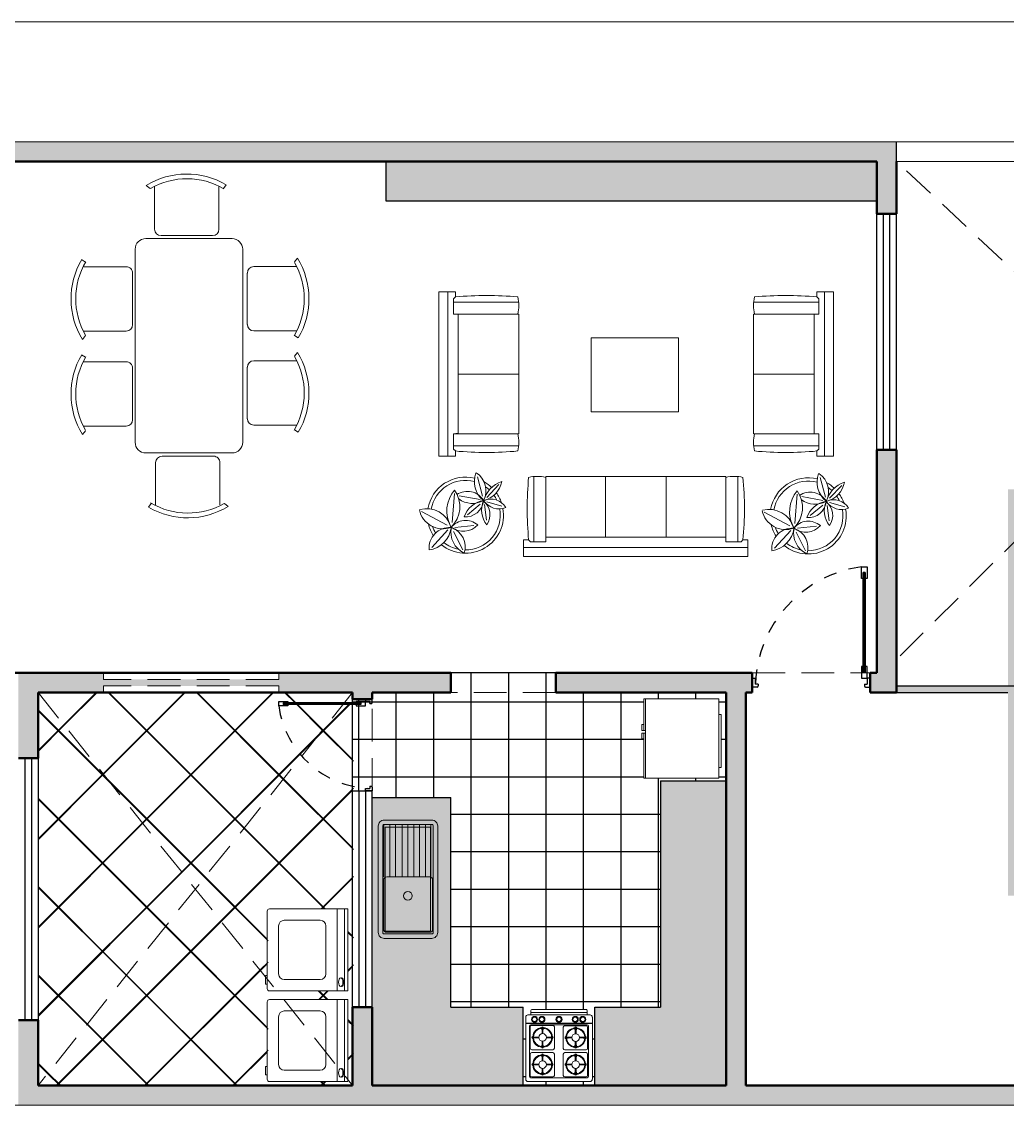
# Model space of a CAD drawing. Header units: millimetres. Extents: x 2999.9 to 3041.9, y 869.6 to 906.3.
# Drawn here: x 3012.59 to 3020.11, y 884.7 to 892.97 of the extents above; entities that cross this region are included whole.
import ezdxf

# ---------------------------------------------------------------- set-up
doc = ezdxf.new("R2010")
doc.units = ezdxf.units.MM
doc.linetypes.add('DASHED2', pattern=[9.525, 6.35, -3.175])
doc.linetypes.add('HIDDEN', pattern=[0.375, 0.25, -0.125])
for name, color, linetype, lineweight in [('0.18', 141, 'Continuous', 18), ('01', 8, 'Continuous', 9), ('mori', 166, 'Continuous', 30), ('moviliario', 7, 'Continuous', 18)]:
    doc.layers.add(name, color=color, linetype=linetype, lineweight=lineweight)
for name, color, linetype in [('1 proyeccion', 253, 'DASHED2'), ('1 puerta 0009', 242, 'Continuous'), ('1 puerta 002', 7, 'Continuous'), ('EQUIPO', 7, 'Continuous'), ('Mobiliarios', 8, 'Continuous')]:
    doc.layers.add(name, color=color, linetype=linetype)

# ---------------------------------------------------------------- blocks, each defined once
blk = doc.blocks.new('rtyrytrtyq')
at = {"color": 255, "lineweight": 5}
for p, q in [((-1.3149, -0.4678), (-1.3149, 0.784)), ((-1.3149, 0.784), (-1.1882, 0.784)), ((-1.2458, -0.4678), (-1.2458, 0.784)), ((-1.1882, 0.7455), (-1.2035, 0.7316)), ((-1.1882, 0.784), (-1.1882, 0.7455)), ((1.6969, 0.784), (1.5701, 0.784)), ((1.5701, 0.784), (1.5701, 0.7455)), ((1.5701, 0.7455), (1.5854, 0.7316)), ((1.6277, -0.4678), (1.6277, 0.784)), ((1.6969, -0.4678), (1.6969, 0.784)), ((-1.2035, 0.7316), (-1.2035, 0.6149)), ((-0.7052, 0.7058), (-1.2035, 0.7071)), ((1.0871, 0.7058), (1.5854, 0.7071)), ((1.5854, 0.7316), (1.5854, 0.6149)), ((-1.2035, 0.6149), (-0.7117, 0.6149)), ((-1.1682, -0.2926), (-1.1682, 0.6149)), ((-0.7117, 0.6149), (-0.7063, 0.6149)), ((-0.704, 0.6126), (-0.704, -0.2987)), ((-0.704, 0.6126), (-0.704, 0.5307)), ((-0.704, 0.6126), (-0.704, 0.5542)), ((1.0859, 0.6126), (1.0859, -0.2987)), ((1.0859, 0.6126), (1.0859, 0.5307)), ((1.0859, 0.6126), (1.0859, 0.5542)), ((1.0936, 0.6149), (1.0882, 0.6149)), ((1.5854, 0.6149), (1.0936, 0.6149)), ((1.5501, -0.2987), (1.5501, 0.6149)), ((-1.1682, 0.1569), (-0.704, 0.1569)), ((1.5501, 0.1569), (1.0859, 0.1569)), ((-1.2035, -0.2987), (-1.1682, -0.2926)), ((-1.1659, -0.2949), (-1.2035, -0.2987)), ((-1.2035, -0.2987), (-0.704, -0.2987)), ((-1.2035, -0.4154), (-1.2035, -0.2987)), ((-0.8145, -0.2987), (-0.7117, -0.2987)), ((-0.7117, -0.2987), (-0.7063, -0.2987)), ((1.5854, -0.2987), (1.0859, -0.2987)), ((1.0936, -0.2987), (1.0882, -0.2987)), ((1.1965, -0.2987), (1.0936, -0.2987)), ((1.5854, -0.4154), (1.5854, -0.2987)), ((-0.7052, -0.3897), (-1.2035, -0.391)), ((1.0871, -0.3897), (1.5854, -0.391)), ((-1.3149, -0.4678), (-1.1882, -0.4678)), ((-1.1882, -0.4294), (-1.2035, -0.4154)), ((-1.1882, -0.4678), (-1.1882, -0.4294)), ((1.5701, -0.4294), (1.5854, -0.4154)), ((1.5701, -0.4678), (1.5701, -0.4294)), ((1.6969, -0.4678), (1.5701, -0.4678)), ((-0.5895, -0.6242), (-0.5908, -1.1225)), ((-0.4986, -0.6307), (-0.4986, -0.6253)), ((-0.4986, -1.1225), (-0.4986, -0.6307)), ((-0.4963, -0.623), (-0.4144, -0.623)), ((-0.2828, -0.623), (-0.4379, -0.623)), ((-0.2828, -0.623), (0.8145, -0.623)), ((-0.043, -1.0872), (-0.043, -0.623)), ((0.4196, -1.0872), (0.4196, -0.623)), ((0.8729, -0.623), (0.791, -0.623)), ((0.8752, -0.6307), (0.8752, -0.6253)), ((0.8752, -1.1225), (0.8752, -0.6307)), ((0.9662, -0.6242), (0.9675, -1.1225)), ((-0.6677, -1.1071), (-0.6293, -1.1071)), ((-0.6677, -1.2339), (-0.6677, -1.1071)), ((-0.6293, -1.1071), (-0.6153, -1.1225)), ((-0.6153, -1.1225), (-0.4986, -1.1225)), ((-0.4986, -1.0872), (-0.2828, -1.0872)), ((0.8752, -1.0872), (-0.2828, -1.0872)), ((0.9919, -1.1225), (0.8752, -1.1225)), ((1.0059, -1.1071), (0.9919, -1.1225)), ((1.0443, -1.1071), (1.0059, -1.1071)), ((1.0443, -1.2339), (1.0443, -1.1071)), ((1.0443, -1.1648), (-0.6677, -1.1648)), ((1.0443, -1.2339), (-0.6677, -1.2339))]:
    blk.add_line(p, q, dxfattribs=at)
blk.add_lwpolyline([(-0.1525, 0.4341), (0.5135, 0.4341), (0.5135, -0.1319), (-0.1525, -0.1319)], close=True, dxfattribs=at)
for centre, radius, start, end in [((-0.9499, -1.7779), 2.5346, 84.60692, 95.39308), ((-0.9855, 0.6802), 0.2815, 346.58033, 13.41967), ((1.3674, 0.6802), 0.2815, 166.58033, 193.41967), ((1.3318, -1.7779), 2.5346, 84.60692, 95.39308), ((-0.7063, 0.6126), 0.00231, 0, 90), ((1.0882, 0.6126), 0.00231, 90, 180), ((-1.1659, -0.2926), 0.00231, 180, 274.32027), ((-0.9855, -0.3641), 0.2815, 346.58033, 13.41967), ((-0.7063, -0.2964), 0.00231, 270, 0), ((1.0882, -0.2964), 0.00231, 180, 270), ((1.3674, -0.3641), 0.2815, 166.58033, 193.41967), ((-0.9499, 2.094), 2.5346, 264.60692, 275.39308), ((1.3318, 2.094), 2.5346, 264.60692, 275.39308), ((1.8941, -0.8689), 2.5346, 174.60692, 185.39308), ((-0.564, -0.9044), 0.2815, 76.58033, 103.41967), ((-0.4963, -0.6253), 0.00231, 90, 180), ((0.8729, -0.6253), 0.00231, 0, 90), ((0.9406, -0.9044), 0.2815, 76.58033, 103.41967), ((-1.5175, -0.8689), 2.5346, 354.60692, 5.39308)]:
    blk.add_arc(centre, radius, start, end, dxfattribs=at)
blk = doc.blocks.new('0C02D')
at = {"color": 0, "linetype": 'ByBlock', "lineweight": 0}
for p, q in [((0.0243, 0.3746), (-0.102, 0.1378)), ((-0.3071, 0.2805), (-0.1455, 0.1307)), ((-0.3296, -0.0054), (-0.16, 0.0794)), ((-0.1042, -0.1079), (-0.1228, 0.067)), ((0.189, 0.0702), (-0.0781, 0.0911)), ((0.1333, -0.1646), (0.1676, 0.029)), ((0.0903, -0.166), (-0.0052, -0.048)), ((0.1639, -0.1879), (0.342, -0.1399)), ((0.0872, -0.2057), (-0.0552, -0.2232)), ((0.1141, -0.2269), (0.0737, -0.3657)), ((0.1523, -0.2261), (0.2711, -0.3383))]:
    blk.add_line(p, q, dxfattribs=at)
for centre, radius, start, end in [((-0.0919, 0.3386), 0.2404, 187.98374, 262.08261), ((-0.3127, 0.1147), 0.1902, 356.83395, 94.91946), ((-0.01, -0.03), 0.35, 103.49277, 122.32518), ((0.0842, 0.1789), 0.2196, 102.10602, 200.17494), ((-0.1835, 0.3277), 0.2335, 285.78169, 15.35067), ((-0.01, -0.03), 0.35, 346.19145, 80.19165), ((-0.01, -0.03), 0.32, 109.04454, 120.82428), ((-0.01, -0.03), 0.32, 345.16241, 79.91188), ((-0.01, -0.03), 0.35, 140.86778, 280.20874), ((-0.1668, -0.1077), 0.2115, 78.34425, 154.75748), ((-0.01, -0.03), 0.32, 141.75085, 168.36766), ((0.0204, -0.0094), 0.1791, 142.25577, 228.03533), ((-0.2281, -0.0314), 0.1701, 319.22123, 51.79424), ((0.0679, 0.2836), 0.262, 223.84947, 305.60707), ((0.0278, -0.1565), 0.2978, 49.69168, 119.10528), ((-0.3031, 0.1614), 0.1894, 252.45884, 340.92396), ((0.3096, -0.0938), 0.2114, 143.73374, 208.70272), ((0.0376, -0.0486), 0.1717, 300.64523, 34.70632), ((-0.01, -0.03), 0.32, 179.30189, 280.49825), ((0.1415, -0.0313), 0.1668, 175.03858, 264.00598), ((-0.1057, -0.2367), 0.2343, 9.93518, 69.76807), ((0.0395, -0.4008), 0.2223, 68.37452, 127.99161), ((-0.0043, -0.0973), 0.1584, 234.0564, 321.93528), ((0.2201, -0.3383), 0.1719, 124.7099, 201.67428), ((-0.0231, -0.2643), 0.1609, 301.256, 23.90878), ((0.0525, -0.4492), 0.2617, 19.15795, 74.54829), ((0.3439, -0.1391), 0.2286, 194.941, 258.83552), ((0.2145, -0.021), 0.1975, 242.48778, 326.97622), ((0.3026, -0.3437), 0.2318, 70.89154, 139.90053), ((-0.01, -0.03), 0.32, 295.60622, 305.07391), ((-0.01, -0.03), 0.32, 316.53402, 324.66309), ((-0.01, -0.03), 0.35, 316.51055, 330.71334), ((-0.01, -0.03), 0.35, 289.35469, 305.99951)]:
    blk.add_arc(centre, radius, start, end, dxfattribs=at)

msp = doc.modelspace()

# ---------------------------------------------------------------- hatches: boundary and pattern name
h = msp.add_hatch(color=256)
h.dxf.hatch_style = 1
h.set_gradient(color1=(127, 63, 0), color2=(143, 71, 0), one_color=1, tint=0.28, name='CYLINDER')
h.paths.add_polyline_path([(3019.1192, 891.9038), (3015.374, 891.9038), (3015.374, 891.6038), (3019.1192, 891.6038)])
h = msp.add_hatch(color=256)
h.dxf.hatch_style = 1
h.set_gradient(color1=(255, 255, 255), color2=(71, 71, 71), one_color=1, tint=0.28, name='CYLINDER')
h.paths.add_polyline_path([(3020.1692, 889.0038), (3020.1192, 888.9538), (3020.1192, 887.9031), (3020.1692, 887.9031)])
h.paths.add_polyline_path([(3020.1692, 889.3538), (3020.5371, 889.3538), (3020.5906, 889.4038), (3020.1192, 889.4038), (3020.1192, 888.9538), (3020.1692, 889.0038)])
h.paths.add_polyline_path([(3021.9478, 889.4038), (3020.5906, 889.4038), (3020.5371, 889.3538), (3022.0014, 889.3538)])
h.paths.add_polyline_path([(3022.4192, 889.4038), (3021.9478, 889.4038), (3022.0014, 889.3538), (3022.3692, 889.3538), (3022.3692, 889.0038), (3022.4192, 888.9538)])
h.paths.add_polyline_path([(3022.4192, 888.9538), (3022.3692, 889.0038), (3022.3692, 886.3538), (3022.4192, 886.3538)])
h.paths.add_polyline_path([(3021.2192, 888.3538), (3021.2692, 888.3538), (3021.2692, 886.3538), (3020.1692, 886.3538), (3020.1692, 887.9031), (3020.1192, 887.9031), (3019.2692, 887.9031), (3019.2692, 887.8531), (3020.1192, 887.8531), (3020.1192, 886.3038), (3021.3192, 886.3038), (3021.3192, 888.4038), (3021.1692, 888.4038), (3021.1692, 886.3538), (3021.2192, 886.3538)])
h = msp.add_hatch(color=256)
h.dxf.hatch_style = 1
h.set_gradient(color1=(255, 255, 255), color2=(71, 71, 71), one_color=1, tint=0.28)
h.paths.add_polyline_path([(3016.4199, 884.8538), (3016.4199, 885.4538), (3015.8692, 885.4538), (3015.8692, 887.0531), (3015.2692, 887.0531), (3015.2692, 885.4538), (3015.2692, 884.8538)])
h.paths.add_polyline_path([(3017.9692, 884.8538), (3017.9692, 887.18), (3017.4693, 887.18), (3017.4693, 885.4538), (3016.9685, 885.4538), (3016.9685, 884.8538)])
at = {"layer": '1 puerta 0009'}
h = msp.add_hatch(dxfattribs=at)
h.set_pattern_fill('_USER', color=256, scale=0.0049, angle=45, style=0, pattern_type=0)
h.set_pattern_definition([(45, (1870.0839255, 668.5423994), (-0.003464823228, 0.003464823228), [])])
h.paths.add_polyline_path([(3019.0152, 888.0519), (3019.0152, 888.0069), (3019.031, 888.0069), (3019.031, 888.7674), (3019.0152, 888.7674), (3019.0152, 888.7224)])
h = msp.add_hatch(dxfattribs=at)
h.set_pattern_fill('_USER', color=256, scale=0.003811, angle=135, style=0, pattern_type=0)
h.set_pattern_definition([(135, (3185.8762873, -5.8521187), (-0.00269486251, -0.00269486251), [])])
h.paths.add_polyline_path([(3015.1467, 887.7611), (3015.1817, 887.7611), (3015.1817, 887.7734), (3014.5902, 887.7734), (3014.5902, 887.7611), (3014.6252, 887.7611)])

# ---------------------------------------------------------------- linework, layer by layer
for p, q in [((3019.2692, 891.9038), (3019.2692, 892.0538)), ((3019.1192, 891.9038), (3015.374, 891.9038)), ((3015.374, 891.9038), (3015.374, 891.6038)), ((3019.1192, 891.6038), (3019.1192, 891.9038)), ((3015.374, 891.6038), (3019.1192, 891.6038)), ((3016.6692, 888.0031), (3015.8692, 888.0031)), ((3019.2692, 887.9031), (3020.1692, 887.9031)), ((3015.1192, 887.1031), (3015.1192, 887.8531)), ((3019.2692, 887.8531), (3020.1192, 887.8531)), ((3017.4693, 887.18), (3017.4693, 885.4538)), ((3017.4693, 887.18), (3017.9692, 887.18)), ((3015.2692, 887.0531), (3015.8692, 887.0531)), ((3015.8692, 885.4538), (3015.8692, 887.0531)), ((3015.8692, 885.4538), (3016.4199, 885.4538)), ((3016.4199, 884.8538), (3016.4199, 885.4538)), ((3016.9685, 885.4538), (3017.4693, 885.4538)), ((3016.9685, 884.8538), (3016.9685, 885.4538))]:
    msp.add_line(p, q)
at = {"color": 253, "linetype": 'HIDDEN', "lineweight": 0}
for p, q in [((3022.2692, 889.1038), (3019.2692, 891.9038)), ((3020.2692, 889.1038), (3019.2692, 888.1038)), ((3018.1692, 888.0031), (3019.0692, 888.0031)), ((3015.1192, 887.8531), (3012.7192, 884.8538)), ((3012.7192, 887.8531), (3015.1192, 884.8538)), ((3015.2692, 887.1031), (3015.2692, 887.8531)), ((3016.6692, 887.8531), (3015.8692, 887.8531))]:
    msp.add_line(p, q, dxfattribs=at)
at = {"color": 7, "linetype": 'ByBlock', "lineweight": 0}
for p, q in [((3013.5739, 891.6981), (3013.5452, 891.7208)), ((3013.609, 891.3869), (3013.609, 891.7094)), ((3014.0995, 891.7094), (3014.0995, 891.3869)), ((3014.1535, 891.7266), (3014.1345, 891.6981)), ((3013.5416, 891.3152), (3014.1997, 891.3152)), ((3014.0504, 891.3379), (3013.658, 891.3379)), ((3013.4599, 889.762), (3013.4599, 891.2335)), ((3014.2814, 891.2335), (3014.2814, 890.4924)), ((3013.052, 891.1549), (3013.0806, 891.1359)), ((3014.6762, 891.1369), (3014.699, 891.1655)), ((3013.0692, 891.1008), (3013.3917, 891.1008)), ((3013.4408, 891.0518), (3013.4408, 890.6594)), ((3014.316, 890.6604), (3014.316, 891.0528)), ((3014.3651, 891.1018), (3014.6876, 891.1018)), ((3013.3917, 890.6104), (3013.0692, 890.6104)), ((3014.6876, 890.6113), (3014.3651, 890.6113)), ((3013.0806, 890.5753), (3013.0578, 890.5466)), ((3014.7048, 890.5573), (3014.6762, 890.5763)), ((3014.2814, 890.4924), (3014.2814, 889.762)), ((3014.6762, 890.4181), (3014.699, 890.4468)), ((3013.052, 890.4295), (3013.0806, 890.4105)), ((3013.0692, 890.3755), (3013.3917, 890.3755)), ((3014.3651, 890.383), (3014.6876, 890.383)), ((3013.4408, 890.3265), (3013.4408, 889.934)), ((3014.316, 889.9416), (3014.316, 890.334)), ((3013.3917, 889.885), (3013.0692, 889.885)), ((3014.6876, 889.8925), (3014.3651, 889.8925)), ((3013.0806, 889.8499), (3013.0578, 889.8213)), ((3014.7048, 889.8385), (3014.6762, 889.8575)), ((3014.1997, 889.6803), (3013.5416, 889.6803)), ((3013.6655, 889.6555), (3014.058, 889.6555)), ((3013.6165, 889.284), (3013.6165, 889.6065)), ((3014.107, 889.6065), (3014.107, 889.284)), ((3013.5625, 889.2668), (3013.5815, 889.2953)), ((3014.1421, 889.2953), (3014.1707, 889.2726)), ((3015.3568, 886.8454), (3015.3568, 886.446)), ((3015.4022, 886.446), (3015.4022, 886.8459)), ((3015.4475, 886.8446), (3015.4475, 886.446)), ((3015.4964, 886.8459), (3015.4964, 886.446)), ((3015.5417, 886.446), (3015.5417, 886.8459)), ((3015.5871, 886.446), (3015.5871, 886.8446)), ((3015.6289, 886.446), (3015.6289, 886.8459)), ((3015.6743, 886.8459), (3015.6743, 886.446)), ((3015.7162, 886.446), (3015.7162, 886.8459))]:
    msp.add_line(p, q, dxfattribs=at)
at = {"color": 41, "lineweight": 30}
for p, q in [((3019.1192, 889.7038), (3019.1192, 891.5038)), ((3019.2692, 889.7038), (3019.2692, 891.5038)), ((3012.7192, 887.3531), (3012.7192, 885.3538)), ((3015.1192, 887.1031), (3015.2692, 887.1031)), ((3015.1192, 885.4538), (3015.1192, 887.1031)), ((3015.2692, 885.4538), (3015.2692, 887.1031))]:
    msp.add_line(p, q, dxfattribs=at)
at = {"color": 4}
for p, q in [((3019.1692, 889.7038), (3019.1692, 891.5038)), ((3019.2192, 889.7038), (3019.2192, 891.5038)), ((3012.6192, 887.3531), (3012.6192, 885.3538)), ((3012.6692, 887.3531), (3012.6692, 885.3538)), ((3015.1692, 885.4538), (3015.1692, 887.1031)), ((3015.2192, 885.4538), (3015.2192, 887.1031))]:
    msp.add_line(p, q, dxfattribs=at)
at = {"color": 1, "linetype": 'HIDDEN', "lineweight": 0}
for p, q in [((3013.2192, 887.9531), (3013.2192, 888.0031)), ((3014.5552, 887.9531), (3014.5552, 888.0031)), ((3014.5552, 887.9531), (3013.2192, 887.9531)), ((3013.2192, 887.8531), (3013.2192, 887.9031)), ((3014.5552, 887.9031), (3013.2192, 887.9031)), ((3014.5552, 887.8531), (3014.5552, 887.9031))]:
    msp.add_line(p, q, dxfattribs=at)
at = {"color": 251, "linetype": 'Continuous'}
for p, q in [((3016.0244, 887.8531), (3016.0244, 888.0031)), ((3016.3102, 887.8531), (3016.3102, 888.0031)), ((3016.5959, 887.8531), (3016.5959, 888.0031)), ((3012.9192, 887.6032), (3013.1692, 887.8531)), ((3012.9199, 887.6103), (3013.1627, 887.8531)), ((3013.2186, 887.229), (3013.8427, 887.8531)), ((3013.2193, 887.2362), (3013.8362, 887.8531)), ((3014.2935, 886.8132), (3013.2536, 887.8531)), ((3014.2928, 886.8203), (3013.2601, 887.8531)), ((3013.518, 886.8549), (3014.5162, 887.8531)), ((3013.5187, 886.8621), (3014.5097, 887.8531)), ((3014.5929, 887.1873), (3013.9271, 887.8531)), ((3014.5922, 887.1945), (3013.9336, 887.8531)), ((3014.6804, 887.7734), (3014.6006, 887.8531)), ((3014.6869, 887.7734), (3014.6071, 887.8531)), ((3015.1672, 887.1031), (3015.1672, 887.8031)), ((3015.4529, 887.0531), (3015.4529, 887.8531)), ((3015.7387, 887.0531), (3015.7387, 887.8531)), ((3016.0244, 885.4538), (3016.0244, 887.8531)), ((3016.3102, 885.4538), (3016.3102, 887.8531)), ((3016.5959, 885.4338), (3016.5959, 887.8531)), ((3016.8817, 885.4338), (3016.8817, 887.8531)), ((3017.1674, 885.4538), (3017.1674, 887.8531)), ((3017.4532, 887.8033), (3017.4532, 887.8531)), ((3017.7389, 887.8033), (3017.7389, 887.8531)), ((3013.2504, 887.1892), (3012.7192, 887.7204)), ((3014.8923, 887.5614), (3014.6926, 887.7611)), ((3014.8916, 887.5686), (3014.6991, 887.7611)), ((3014.8368, 887.5002), (3015.0977, 887.7611)), ((3014.8952, 887.5651), (3015.0913, 887.7611)), ((3015.1192, 887.782), (3015.2692, 887.782)), ((3015.2692, 887.782), (3017.3409, 887.782)), ((3017.9144, 887.782), (3017.9692, 887.782)), ((3013.3088, 887.1244), (3012.7257, 887.7075)), ((3012.7192, 887.4031), (3012.9192, 887.6032)), ((3012.7257, 887.4161), (3012.9199, 887.6103)), ((3014.7193, 887.3892), (3014.8952, 887.5651)), ((3015.1192, 887.341), (3014.8916, 887.5686)), ((3015.1257, 887.328), (3014.8923, 887.5614)), ((3014.7188, 887.3822), (3014.8368, 887.5002)), ((3015.1192, 887.4962), (3015.2692, 887.4962)), ((3015.2692, 887.4962), (3017.3409, 887.4962)), ((3017.9304, 887.4962), (3017.9692, 887.4962)), ((3013.8181, 886.4879), (3014.7193, 887.3892)), ((3013.8174, 886.4807), (3014.7188, 887.3822)), ((3012.7192, 886.7296), (3013.2186, 887.229)), ((3012.7257, 886.7426), (3013.2193, 887.2362)), ((3013.9935, 886.4462), (3013.2504, 887.1892)), ((3015.1192, 886.6675), (3014.5922, 887.1945)), ((3015.1257, 886.6545), (3014.5929, 887.1873)), ((3015.1192, 887.2105), (3015.2692, 887.2105)), ((3015.2692, 887.2105), (3017.3409, 887.2105)), ((3017.4532, 885.4538), (3017.4532, 887.2)), ((3017.7389, 887.18), (3017.7389, 887.2)), ((3017.9144, 887.2105), (3017.9692, 887.2105)), ((3013.9942, 886.439), (3013.3088, 887.1244)), ((3014.1167, 886.1066), (3015.1192, 887.1091)), ((3014.1174, 886.1138), (3015.1257, 887.122)), ((3013.6941, 886.0721), (3012.7192, 887.0469)), ((3013.6948, 886.0649), (3012.7257, 887.034)), ((3015.8692, 886.9247), (3017.4693, 886.9247)), ((3012.7192, 886.0561), (3013.518, 886.8549)), ((3012.7257, 886.0691), (3013.5187, 886.8621)), ((3014.9111, 886.2021), (3014.2928, 886.8203)), ((3014.9046, 886.2021), (3014.2935, 886.8132)), ((3015.8692, 886.639), (3017.4693, 886.639)), ((3012.7192, 885.3826), (3013.8174, 886.4807)), ((3012.7257, 885.3955), (3013.8181, 886.4879)), ((3014.4675, 885.9722), (3013.9935, 886.4462)), ((3014.474, 885.9592), (3013.9942, 886.439)), ((3014.8792, 886.2021), (3015.1257, 886.4485)), ((3014.8857, 886.2021), (3015.1192, 886.4355)), ((3013.3947, 885.6979), (3012.7192, 886.3734)), ((3013.3954, 885.6907), (3012.7257, 886.3605)), ((3015.8692, 886.3532), (3017.4693, 886.3532)), ((3012.8574, 884.8538), (3014.1174, 886.1138)), ((3012.8639, 884.8538), (3014.1167, 886.1066)), ((3014.4675, 885.2986), (3013.6941, 886.0721)), ((3014.474, 885.2857), (3013.6948, 886.0649)), ((3015.8692, 886.0675), (3017.4693, 886.0675)), ((3015.1192, 885.994), (3015.0824, 886.0308)), ((3015.1257, 885.981), (3015.0889, 886.0178)), ((3013.5309, 884.8538), (3014.4168, 885.7396)), ((3013.5374, 884.8538), (3014.4161, 885.7324)), ((3014.4161, 885.7324), (3014.4675, 885.7838)), ((3014.4168, 885.7396), (3014.474, 885.7968)), ((3015.0824, 885.7252), (3015.1192, 885.762)), ((3015.0889, 885.7382), (3015.1257, 885.775)), ((3015.8692, 885.7817), (3017.4693, 885.7817)), ((3013.0953, 885.3238), (3012.7192, 885.6999)), ((3013.096, 885.3166), (3012.7257, 885.6869)), ((3014.2389, 884.8538), (3013.3947, 885.6979)), ((3014.2324, 884.8538), (3013.3954, 885.6907)), ((3014.923, 885.5101), (3014.8564, 885.5767)), ((3014.8608, 885.5101), (3014.9274, 885.5767)), ((3014.9295, 885.5101), (3014.8629, 885.5767)), ((3014.8673, 885.5101), (3014.9339, 885.5767)), ((3015.8692, 885.496), (3017.4693, 885.496)), ((3013.5653, 884.8538), (3013.0953, 885.3238)), ((3015.1192, 885.3204), (3015.0824, 885.3573)), ((3015.1257, 885.3075), (3015.0889, 885.3443)), ((3013.5589, 884.8538), (3013.096, 885.3166)), ((3016.4199, 885.2102), (3016.4399, 885.2102)), ((3016.9485, 885.2102), (3016.9685, 885.2102)), ((3014.2045, 884.8538), (3014.474, 885.1233)), ((3014.2109, 884.8538), (3014.4675, 885.1103)), ((3015.0824, 885.0517), (3015.1192, 885.0885)), ((3015.0889, 885.0646), (3015.1257, 885.1015)), ((3012.7959, 884.9496), (3012.7192, 885.0264)), ((3012.7967, 884.9424), (3012.7257, 885.0134)), ((3012.8918, 884.8538), (3012.7959, 884.9496)), ((3012.8854, 884.8538), (3012.7967, 884.9424)), ((3016.4199, 884.9245), (3016.4399, 884.9245)), ((3016.9485, 884.9245), (3016.9685, 884.9245)), ((3014.9059, 884.8538), (3014.8748, 884.8848)), ((3014.878, 884.8538), (3014.909, 884.8848)), ((3014.9124, 884.8538), (3014.8813, 884.8848)), ((3014.8845, 884.8538), (3014.9155, 884.8848)), ((3016.5959, 884.8538), (3016.5959, 884.8852)), ((3016.8817, 884.8538), (3016.8817, 884.8852))]:
    msp.add_line(p, q, dxfattribs=at)
at = {"color": 7, "linetype": 'ByBlock', "lineweight": 0}
for points in [[(3015.315, 886.282), (3015.315, 886.8346, -0.414214), (3015.3601, 886.8797), (3015.7234, 886.8797, -0.414214), (3015.7685, 886.8346), (3015.7685, 886.0223, -0.414214), (3015.7234, 885.9772), (3015.3601, 885.9772, -0.414214), (3015.315, 886.0223), (3015.315, 886.282)], [(3015.3568, 886.1677), (3015.3568, 886.4235, -0.414214), (3015.3794, 886.446), (3015.7075, 886.446, -0.414214), (3015.7301, 886.4235), (3015.7301, 886.0467, -0.414214), (3015.7075, 886.0241), (3015.3794, 886.0241, -0.414214), (3015.3568, 886.0467), (3015.3568, 886.1647)]]:
    msp.add_lwpolyline(points, format="xyb", dxfattribs=at)
msp.add_lwpolyline([(3015.3488, 886.282), (3015.3488, 886.8346, -0.414214), (3015.3601, 886.8459), (3015.7234, 886.8459, -0.414214), (3015.7346, 886.8346), (3015.7346, 886.0223, -0.414214), (3015.7234, 886.0111), (3015.3601, 886.0111, -0.414214), (3015.3488, 886.0223)], format="xyb", close=True, dxfattribs=at)
msp.add_lwpolyline([(3015.3689, 886.282), (3015.3689, 886.8258), (3015.7146, 886.8258), (3015.7146, 886.0311), (3015.3689, 886.0311)], close=True, dxfattribs=at)
msp.add_circle((3015.5417, 886.3025), 0.0329, dxfattribs=at)
at = {"color": 7, "linetype": 'ByBlock', "lineweight": 0, "extrusion": (0, 0, -1)}
for centre, major_axis, start_param, end_param in [((3013.8542, 891.2165), (-0.5914, 0), 1.021112, 2.101409), ((3013.8542, 891.2165), (-0.5556, 0), 1.048623, 2.1063), ((3013.658, 891.3869), (-0.049, 0), 4.712389, 6.283185), ((3014.0504, 891.3869), (-0.049, 0), 3.141593, 4.712389), ((3013.5416, 891.2335), (-0.0817, 0), 0, 1.570796), ((3014.1997, 891.2335), (-0.0817, 0), 1.570796, 3.141593), ((3013.5621, 890.8556), (-0.5914, 0), 5.733501, 6.813798), ((3013.5621, 890.8556), (-0.5556, 0), 5.761012, 6.818689), ((3014.1947, 890.8566), (-0.5556, 0), 2.619419, 3.677096), ((3014.1947, 890.8566), (-0.5914, 0), 2.591908, 3.672205), ((3013.3917, 891.0518), (-0.049, 0), 1.570796, 3.141593), ((3014.3651, 891.0528), (-0.049, 0), 0, 1.570796), ((3013.3917, 890.6594), (-0.049, 0), 3.141593, 4.712389), ((3014.3651, 890.6604), (-0.049, 0), 4.712389, 6.283185), ((3014.1947, 890.1378), (-0.5914, 0), 2.591908, 3.672205), ((3013.5621, 890.1303), (-0.5914, 0), 5.733501, 6.813798), ((3013.5621, 890.1303), (-0.5556, 0), 5.761012, 6.818689), ((3013.3917, 890.3265), (-0.049, 0), 1.570796, 3.141593), ((3014.3651, 890.334), (-0.049, 0), 0, 1.570796), ((3014.1947, 890.1378), (-0.5556, 0), 2.619419, 3.677096), ((3013.3917, 889.934), (-0.049, 0), 3.141593, 4.712389), ((3014.3651, 889.9416), (-0.049, 0), 4.712389, 6.283185), ((3013.5416, 889.762), (-0.0817, 0), 4.712389, 6.283185), ((3014.1997, 889.762), (-0.0817, 0), 3.141593, 4.712389), ((3013.6655, 889.6065), (-0.049, 0), 0, 1.570796), ((3014.058, 889.6065), (-0.049, 0), 1.570796, 3.141593), ((3013.8618, 889.7769), (-0.5556, 0), 4.190215, 5.247893), ((3013.8618, 889.7769), (-0.5914, 0), 4.162704, 5.243002)]:
    msp.add_ellipse(centre, major_axis=major_axis, ratio=1, start_param=start_param, end_param=end_param, dxfattribs=at)
at = {"linetype": 'Continuous'}
for points in [[(3011.9797, 891.9038), (3011.9797, 892.0538), (3019.1192, 891.9038)], [(3019.1192, 891.9038), (3011.9797, 892.0538), (3019.1192, 892.0538)], [(3019.1192, 891.9038), (3019.1192, 892.0538), (3019.2692, 891.5038)], [(3019.2692, 891.5038), (3019.1192, 892.0538), (3019.2692, 892.0538)], [(3019.1192, 891.5038), (3019.1192, 891.9038), (3019.2692, 891.5038)], [(3019.1192, 888.0031), (3019.1192, 889.7038), (3019.2692, 887.8531)], [(3019.2692, 887.8531), (3019.1192, 889.7038), (3019.2692, 889.7038)], [(3012.5692, 887.8531), (3012.5692, 888.0031), (3012.7192, 887.3531)], [(3012.7192, 887.8531), (3012.5692, 888.0031), (3012.7192, 888.0031)], [(3012.7192, 887.3531), (3012.5692, 888.0031), (3012.7192, 887.8531)], [(3012.7192, 887.8531), (3012.7192, 888.0031), (3013.2192, 887.8531)], [(3013.2192, 887.9531), (3012.7192, 888.0031), (3013.2192, 888.0031)], [(3013.2192, 887.8531), (3012.7192, 888.0031), (3013.2192, 887.9031)], [(3013.2192, 887.9031), (3012.7192, 888.0031), (3013.2192, 887.9531)], [(3014.5552, 887.9531), (3014.5552, 888.0031), (3015.1192, 887.8531)], [(3015.1192, 887.8531), (3014.5552, 888.0031), (3015.1192, 888.0031)], [(3015.1192, 887.8531), (3015.1192, 888.0031), (3015.2692, 887.8031)], [(3015.2692, 887.8531), (3015.1192, 888.0031), (3015.2692, 888.0031)], [(3015.2692, 887.8031), (3015.1192, 888.0031), (3015.2692, 887.8531)], [(3015.2692, 887.8531), (3015.2692, 888.0031), (3015.8692, 887.8531)], [(3015.8692, 887.8531), (3015.2692, 888.0031), (3015.8692, 888.0031)], [(3016.6692, 887.8531), (3016.6692, 888.0031), (3017.9692, 887.8531)], [(3017.9692, 887.8531), (3016.6692, 888.0031), (3017.9692, 888.0031)], [(3017.9692, 887.8531), (3017.9692, 888.0031), (3018.1192, 884.7038)], [(3018.1192, 887.8531), (3017.9692, 888.0031), (3018.1192, 888.0031)], [(3018.1192, 884.7038), (3017.9692, 888.0031), (3018.1192, 884.8538)], [(3018.1192, 884.8538), (3017.9692, 888.0031), (3018.1192, 887.8531)], [(3018.1192, 887.8531), (3018.1192, 888.0031), (3018.1692, 887.8531)], [(3018.1692, 887.8531), (3018.1192, 888.0031), (3018.1692, 888.0031)], [(3019.0692, 887.8531), (3019.0692, 888.0031), (3019.1192, 887.8531)], [(3019.1192, 887.8531), (3019.0692, 888.0031), (3019.1192, 888.0031)], [(3019.1192, 887.8531), (3019.1192, 888.0031), (3019.2692, 887.8531)], [(3013.2192, 887.9031), (3013.2192, 887.9531), (3014.5552, 887.9031)], [(3014.5552, 887.9031), (3013.2192, 887.9531), (3014.5552, 887.9531)], [(3014.5552, 887.9031), (3014.5552, 887.9531), (3015.1192, 887.8531)], [(3014.5552, 887.8531), (3014.5552, 887.9031), (3015.1192, 887.8531)], [(3012.5692, 887.3531), (3012.5692, 887.8531), (3012.7192, 887.3531)], [(3015.1192, 887.8031), (3015.1192, 887.8531), (3015.2692, 887.8031)], [(3017.9692, 884.8538), (3017.9692, 887.8531), (3018.1192, 884.7038)], [(3015.1192, 884.8538), (3015.1192, 885.4538), (3015.2692, 884.7038)], [(3015.2692, 884.8538), (3015.1192, 885.4538), (3015.2692, 885.4538)], [(3015.2692, 884.7038), (3015.1192, 885.4538), (3015.2692, 884.8538)], [(3012.5692, 884.8538), (3012.5692, 885.3538), (3012.7192, 884.7038)], [(3012.7192, 884.8538), (3012.5692, 885.3538), (3012.7192, 885.3538)], [(3012.7192, 884.7038), (3012.5692, 885.3538), (3012.7192, 884.8538)], [(3012.5692, 884.7038), (3012.5692, 884.8538), (3012.7192, 884.7038)], [(3012.7192, 884.7038), (3012.7192, 884.8538), (3015.1192, 884.7038)], [(3015.1192, 884.7038), (3012.7192, 884.8538), (3015.1192, 884.8538)], [(3015.1192, 884.7038), (3015.1192, 884.8538), (3015.2692, 884.7038)], [(3015.2692, 884.7038), (3015.2692, 884.8538), (3017.9692, 884.7038)], [(3017.9692, 884.7038), (3015.2692, 884.8538), (3017.9692, 884.8538)], [(3017.9692, 884.7038), (3017.9692, 884.8538), (3018.1192, 884.7038)], [(3018.1192, 884.7038), (3018.1192, 884.8538), (3024.4192, 884.7038)], [(3024.4192, 884.7038), (3018.1192, 884.8538), (3024.4192, 884.8538)]]:
    msp.add_solid(points, dxfattribs=at)
at = {"layer": '0.18', "color": 7, "linetype": 'ByBlock'}
for p, q in [((3017.3409, 887.8033), (3017.3548, 887.8033)), ((3017.3409, 887.8033), (3017.3409, 887.5635)), ((3017.3548, 887.8033), (3017.9144, 887.8033)), ((3017.3548, 887.2), (3017.3548, 887.8033)), ((3017.3548, 887.8033), (3017.3548, 887.5635)), ((3017.9144, 887.8033), (3017.9144, 887.2)), ((3017.9144, 887.6856), (3017.9144, 887.2816)), ((3017.9164, 887.6856), (3017.9304, 887.6856)), ((3017.9304, 887.6856), (3017.9304, 887.2816)), ((3017.3269, 887.6084), (3017.3269, 887.5635)), ((3017.3269, 887.6084), (3017.3409, 887.6084)), ((3017.3269, 887.5635), (3017.3409, 887.5635)), ((3017.3409, 887.6084), (3017.3409, 887.5635)), ((3017.3409, 887.5635), (3017.3548, 887.5635)), ((3017.3269, 887.5434), (3017.3269, 887.4985)), ((3017.3269, 887.5434), (3017.3409, 887.5434)), ((3017.3269, 887.4985), (3017.3409, 887.4985)), ((3017.3409, 887.5434), (3017.3409, 887.2)), ((3017.3409, 887.5434), (3017.3409, 887.4985)), ((3017.3409, 887.5434), (3017.3548, 887.5434)), ((3017.3548, 887.5434), (3017.3548, 887.2)), ((3017.9164, 887.2816), (3017.9304, 887.2816)), ((3017.3409, 887.2), (3017.3548, 887.2)), ((3017.9144, 887.2), (3017.3548, 887.2))]:
    msp.add_line(p, q, dxfattribs=at)
at = {"layer": '01', "transparency": 16777216}
msp.add_line((3003.8192, 892.97), (3020.5587, 892.97), dxfattribs=at)
at = {"layer": '1 proyeccion', "ltscale": 0.005}
for centre, radius, start, end in [((3019.1309, 887.8814), 0.9399, 97.90073, 177.83916), ((3015.2793, 887.8511), 0.731, 187.90073, 267.83916)]:
    msp.add_arc(centre, radius, start, end, dxfattribs=at)
at = {"layer": '1 puerta 002'}
for p, q in [((3019.0152, 888.7224), (3019.0152, 888.7674)), ((3019.031, 888.7674), (3019.0152, 888.7674)), ((3018.1692, 887.9619), (3018.1917, 887.9619)), ((3018.1692, 887.8944), (3018.1692, 887.9619)), ((3018.2052, 887.8944), (3018.1692, 887.8944)), ((3018.1917, 887.9619), (3018.1917, 887.9169)), ((3018.2142, 887.9169), (3018.1917, 887.9169)), ((3018.2142, 887.9169), (3018.2142, 887.9034)), ((3019.0242, 887.9169), (3019.0242, 887.9034)), ((3019.0242, 887.9169), (3019.0467, 887.9169)), ((3019.0332, 887.8944), (3019.0692, 887.8944)), ((3019.0692, 887.9619), (3019.0467, 887.9619)), ((3019.0467, 887.9619), (3019.0467, 887.9169)), ((3019.0692, 887.8944), (3019.0692, 887.9619)), ((3015.2692, 887.8031), (3015.2167, 887.8031)), ((3015.2167, 887.8031), (3015.2167, 887.7856)), ((3015.2692, 887.7751), (3015.2692, 887.8031)), ((3014.5902, 887.7734), (3014.5902, 887.7611)), ((3014.6252, 887.7611), (3014.5902, 887.7611)), ((3015.2167, 887.7856), (3015.2517, 887.7856)), ((3015.2517, 887.7681), (3015.2517, 887.7856)), ((3015.2517, 887.7681), (3015.2622, 887.7681)), ((3015.2517, 887.1381), (3015.2622, 887.1381)), ((3015.2517, 887.1381), (3015.2517, 887.1206)), ((3015.2167, 887.1031), (3015.2167, 887.1206)), ((3015.2167, 887.1206), (3015.2517, 887.1206)), ((3015.2692, 887.1031), (3015.2167, 887.1031)), ((3015.2692, 887.1311), (3015.2692, 887.1031))]:
    msp.add_line(p, q, dxfattribs=at)
for points in [[(3019.0152, 888.0519), (3019.0152, 888.7224), (3019.0017, 888.7224), (3019.0017, 888.8124), (3019.0445, 888.8124), (3019.0445, 888.7224), (3019.031, 888.7224)], [(3015.1467, 887.7611), (3014.6252, 887.7611), (3014.6252, 887.7506), (3014.5552, 887.7506), (3014.5552, 887.7839), (3014.6252, 887.7839), (3014.6252, 887.7734)]]:
    msp.add_lwpolyline(points, dxfattribs=at)
for points in [[(3019.031, 888.0069), (3019.0152, 888.0069), (3019.0152, 888.0519), (3019.0017, 888.0519), (3019.0017, 887.9619), (3019.0445, 887.9619), (3019.0445, 888.0519), (3019.031, 888.0519), (3019.031, 888.7224), (3019.031, 888.7674)], [(3015.1817, 887.7734), (3015.1817, 887.7611), (3015.1467, 887.7611), (3015.1467, 887.7506), (3015.2167, 887.7506), (3015.2167, 887.7839), (3015.1467, 887.7839), (3015.1467, 887.7734), (3014.6252, 887.7734), (3014.5902, 887.7734)]]:
    msp.add_lwpolyline(points, close=True, dxfattribs=at)
for centre, radius, start, end in [((3018.2052, 887.9034), 0.009, 270, 0), ((3019.0332, 887.9034), 0.009, 180, 270), ((3015.2622, 887.7751), 0.007, 270, 0), ((3015.2622, 887.1311), 0.007, 0, 90)]:
    msp.add_arc(centre, radius, start, end, dxfattribs=at)
at = {"layer": 'EQUIPO', "color": 7, "lineweight": 0}
for p, q in [((3016.48, 885.428), (3016.48, 885.3937)), ((3016.9085, 885.4106), (3016.48, 885.4106)), ((3016.9027, 885.4338), (3016.4857, 885.4338)), ((3016.9085, 885.3937), (3016.9085, 885.428)), ((3016.4399, 884.9025), (3016.4399, 885.3764)), ((3016.9485, 885.3309), (3016.4399, 885.3309)), ((3016.9485, 885.328), (3016.4399, 885.328)), ((3016.4573, 885.3937), (3016.9311, 885.3937)), ((3016.9485, 885.3764), (3016.9485, 884.9025)), ((3016.4688, 884.9256), (3016.4688, 885.307)), ((3016.4741, 885.1394), (3016.4741, 885.3013)), ((3016.4804, 885.3186), (3016.908, 885.3186)), ((3016.4856, 885.3128), (3016.6474, 885.3128)), ((3016.5628, 885.3007), (3016.5657, 885.2545)), ((3016.5686, 885.3007), (3016.5686, 885.3027)), ((3016.5686, 885.3007), (3016.5686, 885.2529)), ((3016.5744, 885.3007), (3016.5715, 885.2545)), ((3016.659, 885.1394), (3016.659, 885.3013)), ((3016.7268, 885.1381), (3016.7268, 885.2999)), ((3016.7384, 885.3114), (3016.9002, 885.3114)), ((3016.8156, 885.2993), (3016.8185, 885.2531)), ((3016.8213, 885.2993), (3016.8213, 885.3013)), ((3016.8213, 885.2993), (3016.8213, 885.2516)), ((3016.8271, 885.2993), (3016.8242, 885.2531)), ((3016.9117, 885.1381), (3016.9117, 885.2999)), ((3016.9196, 885.307), (3016.9196, 884.9256)), ((3016.4897, 885.2218), (3016.4877, 885.2218)), ((3016.4897, 885.2275), (3016.5359, 885.2246)), ((3016.4897, 885.2218), (3016.5374, 885.2218)), ((3016.4897, 885.216), (3016.5359, 885.2189)), ((3016.5628, 885.1428), (3016.5657, 885.189)), ((3016.5686, 885.1428), (3016.5686, 885.1906)), ((3016.5744, 885.1428), (3016.5715, 885.189)), ((3016.6476, 885.2218), (3016.5998, 885.2218)), ((3016.6476, 885.2275), (3016.6013, 885.2246)), ((3016.6476, 885.216), (3016.6013, 885.2189)), ((3016.6476, 885.2218), (3016.6495, 885.2218)), ((3016.7424, 885.2204), (3016.7404, 885.2204)), ((3016.7424, 885.2261), (3016.7886, 885.2233)), ((3016.7424, 885.2204), (3016.7902, 885.2204)), ((3016.7424, 885.2146), (3016.7886, 885.2175)), ((3016.8156, 885.1414), (3016.8185, 885.1877)), ((3016.8213, 885.1414), (3016.8213, 885.1892)), ((3016.8271, 885.1414), (3016.8242, 885.1877)), ((3016.9003, 885.2204), (3016.8525, 885.2204)), ((3016.9003, 885.2261), (3016.854, 885.2233)), ((3016.9003, 885.2146), (3016.854, 885.2175)), ((3016.9003, 885.2204), (3016.9022, 885.2204)), ((3016.4741, 884.9325), (3016.4741, 885.0943)), ((3016.4856, 885.1279), (3016.6474, 885.1279)), ((3016.4856, 885.1058), (3016.6474, 885.1058)), ((3016.5628, 885.0937), (3016.5657, 885.0475)), ((3016.5686, 885.1428), (3016.5686, 885.1408)), ((3016.5686, 885.0937), (3016.5686, 885.0957)), ((3016.5686, 885.0937), (3016.5686, 885.046)), ((3016.5744, 885.0937), (3016.5715, 885.0475)), ((3016.659, 884.9325), (3016.659, 885.0943)), ((3016.7268, 884.9325), (3016.7268, 885.0943)), ((3016.7384, 885.1265), (3016.9002, 885.1265)), ((3016.7384, 885.1058), (3016.9002, 885.1058)), ((3016.8156, 885.0937), (3016.8185, 885.0475)), ((3016.8213, 885.1414), (3016.8213, 885.1395)), ((3016.8213, 885.0937), (3016.8213, 885.0957)), ((3016.8213, 885.0937), (3016.8213, 885.046)), ((3016.8271, 885.0937), (3016.8242, 885.0475)), ((3016.9117, 884.9325), (3016.9117, 885.0943)), ((3016.4897, 885.0148), (3016.4877, 885.0148)), ((3016.4897, 885.0206), (3016.5359, 885.0177)), ((3016.4897, 885.0148), (3016.5374, 885.0148)), ((3016.4897, 885.009), (3016.5359, 885.0119)), ((3016.6476, 885.0148), (3016.5998, 885.0148)), ((3016.6476, 885.0206), (3016.6013, 885.0177)), ((3016.6476, 885.009), (3016.6013, 885.0119)), ((3016.6476, 885.0148), (3016.6495, 885.0148)), ((3016.7424, 885.0148), (3016.7404, 885.0148)), ((3016.7424, 885.0206), (3016.7886, 885.0177)), ((3016.7424, 885.0148), (3016.7902, 885.0148)), ((3016.7424, 885.009), (3016.7886, 885.0119)), ((3016.9003, 885.0148), (3016.8525, 885.0148)), ((3016.9003, 885.0206), (3016.854, 885.0177)), ((3016.9003, 885.009), (3016.854, 885.0119)), ((3016.9003, 885.0148), (3016.9022, 885.0148)), ((3016.908, 884.9141), (3016.4804, 884.9141)), ((3016.4856, 884.9209), (3016.6474, 884.9209)), ((3016.5628, 884.9358), (3016.5657, 884.9821)), ((3016.5686, 884.9358), (3016.5686, 884.9836)), ((3016.5686, 884.9358), (3016.5686, 884.9339)), ((3016.5744, 884.9358), (3016.5715, 884.9821)), ((3016.7384, 884.9209), (3016.9002, 884.9209)), ((3016.8156, 884.9358), (3016.8185, 884.9821)), ((3016.8213, 884.9358), (3016.8213, 884.9836)), ((3016.8213, 884.9358), (3016.8213, 884.9339)), ((3016.8271, 884.9358), (3016.8242, 884.9821)), ((3016.9311, 884.8852), (3016.4573, 884.8852))]:
    msp.add_line(p, q, dxfattribs=at)
for centre, radius in [((3016.5075, 885.3595), 0.0231), ((3016.5075, 885.3595), 0.0173), ((3016.5636, 885.3595), 0.0231), ((3016.5636, 885.3595), 0.0173), ((3016.6942, 885.3595), 0.0231), ((3016.6942, 885.3595), 0.0173), ((3016.818, 885.3595), 0.0231), ((3016.818, 885.3595), 0.0173), ((3016.8756, 885.3595), 0.0231), ((3016.8756, 885.3595), 0.0173), ((3016.5686, 885.2218), 0.0289), ((3016.8213, 885.2204), 0.0289), ((3016.5686, 885.0148), 0.0289), ((3016.8213, 885.0148), 0.0289)]:
    msp.add_circle(centre, radius, dxfattribs=at)
for centre, radius, start, end in [((3016.4857, 885.428), 0.00578, 90, 180), ((3016.9027, 885.428), 0.00578, 0, 90), ((3016.4573, 885.3764), 0.0173, 90, 180), ((3016.9311, 885.3764), 0.0173, 0, 90), ((3016.4804, 885.307), 0.0116, 90, 180), ((3016.4856, 885.3013), 0.0116, 90, 180), ((3016.5686, 885.2218), 0.0751, 94.21993, 175.78007), ((3016.5686, 885.2218), 0.0693, 94.27357, 175.72643), ((3016.5686, 885.2932), 0.00946, 52.34604, 127.65396), ((3016.5686, 885.2565), 0.00352, 214.84999, 325.15001), ((3016.5686, 885.2218), 0.0693, 4.27357, 85.72643), ((3016.5686, 885.2218), 0.0751, 4.21993, 85.78007), ((3016.6474, 885.3013), 0.0116, 0, 90), ((3016.7384, 885.2999), 0.0116, 90, 180), ((3016.8213, 885.2204), 0.0751, 94.21993, 175.78007), ((3016.8213, 885.2204), 0.0693, 94.27357, 175.72643), ((3016.8213, 885.2918), 0.00946, 52.34604, 127.65396), ((3016.8213, 885.2551), 0.00352, 214.84999, 325.15001), ((3016.8213, 885.2204), 0.0693, 4.27357, 85.72643), ((3016.8213, 885.2204), 0.0751, 4.21993, 85.78007), ((3016.9002, 885.2999), 0.0116, 0, 90), ((3016.908, 885.307), 0.0116, 0, 90), ((3016.4972, 885.2218), 0.00946, 142.34604, 217.65396), ((3016.5686, 885.2218), 0.0751, 184.21993, 265.78007), ((3016.5686, 885.2218), 0.0693, 184.27357, 265.72643), ((3016.5339, 885.2218), 0.00352, 304.84999, 55.15001), ((3016.5686, 885.187), 0.00352, 34.84999, 145.15001), ((3016.5686, 885.2218), 0.0693, 274.27357, 355.72643), ((3016.5686, 885.2218), 0.0751, 274.21993, 355.78007), ((3016.6033, 885.2218), 0.00352, 124.84999, 235.15001), ((3016.6401, 885.2218), 0.00946, 322.34604, 37.65396), ((3016.7499, 885.2204), 0.00946, 142.34604, 217.65396), ((3016.8213, 885.2204), 0.0751, 184.21993, 265.78007), ((3016.8213, 885.2204), 0.0693, 184.27357, 265.72643), ((3016.7866, 885.2204), 0.00352, 304.84999, 55.15001), ((3016.8213, 885.1857), 0.00352, 34.84999, 145.15001), ((3016.8213, 885.2204), 0.0693, 274.27357, 355.72643), ((3016.8213, 885.2204), 0.0751, 274.21993, 355.78007), ((3016.8561, 885.2204), 0.00352, 124.84999, 235.15001), ((3016.8928, 885.2204), 0.00946, 322.34604, 37.65396), ((3016.4856, 885.1394), 0.0116, 180, 270), ((3016.4856, 885.0943), 0.0116, 90, 180), ((3016.5686, 885.0148), 0.0751, 94.21993, 175.78007), ((3016.5686, 885.0148), 0.0693, 94.27357, 175.72643), ((3016.5686, 885.1503), 0.00946, 232.34604, 307.65396), ((3016.5686, 885.0862), 0.00946, 52.34604, 127.65396), ((3016.5686, 885.0148), 0.0693, 4.27357, 85.72643), ((3016.5686, 885.0148), 0.0751, 4.21993, 85.78007), ((3016.6474, 885.1394), 0.0116, 270, 0), ((3016.6474, 885.0943), 0.0116, 0, 90), ((3016.7384, 885.1381), 0.0116, 180, 270), ((3016.7384, 885.0943), 0.0116, 90, 180), ((3016.8213, 885.0148), 0.0751, 94.21993, 175.78007), ((3016.8213, 885.0148), 0.0693, 94.27357, 175.72643), ((3016.8213, 885.1489), 0.00946, 232.34604, 307.65396), ((3016.8213, 885.0862), 0.00946, 52.34604, 127.65396), ((3016.8213, 885.0148), 0.0693, 4.27357, 85.72643), ((3016.8213, 885.0148), 0.0751, 4.21993, 85.78007), ((3016.9002, 885.1381), 0.0116, 270, 0), ((3016.9002, 885.0943), 0.0116, 0, 90), ((3016.4972, 885.0148), 0.00946, 142.34604, 217.65396), ((3016.5686, 885.0148), 0.0751, 184.21993, 265.78007), ((3016.5686, 885.0148), 0.0693, 184.27357, 265.72643), ((3016.5339, 885.0148), 0.00352, 304.84999, 55.15001), ((3016.5686, 885.0495), 0.00352, 214.84999, 325.15001), ((3016.5686, 885.0148), 0.0693, 274.27357, 355.72643), ((3016.5686, 885.0148), 0.0751, 274.21993, 355.78007), ((3016.6033, 885.0148), 0.00352, 124.84999, 235.15001), ((3016.6401, 885.0148), 0.00946, 322.34604, 37.65396), ((3016.7499, 885.0148), 0.00946, 142.34604, 217.65396), ((3016.8213, 885.0148), 0.0751, 184.21993, 265.78007), ((3016.8213, 885.0148), 0.0693, 184.27357, 265.72643), ((3016.7866, 885.0148), 0.00352, 304.84999, 55.15001), ((3016.8213, 885.0495), 0.00352, 214.84999, 325.15001), ((3016.8213, 885.0148), 0.0693, 274.27357, 355.72643), ((3016.8213, 885.0148), 0.0751, 274.21993, 355.78007), ((3016.8561, 885.0148), 0.00352, 124.84999, 235.15001), ((3016.8928, 885.0148), 0.00946, 322.34604, 37.65396), ((3016.4804, 884.9256), 0.0116, 180, 270), ((3016.4856, 884.9325), 0.0116, 180, 270), ((3016.5686, 884.9433), 0.00946, 232.34604, 307.65396), ((3016.5686, 884.9801), 0.00352, 34.84999, 145.15001), ((3016.6474, 884.9325), 0.0116, 270, 0), ((3016.7384, 884.9325), 0.0116, 180, 270), ((3016.8213, 884.9433), 0.00946, 232.34604, 307.65396), ((3016.8213, 884.9801), 0.00352, 34.84999, 145.15001), ((3016.9002, 884.9325), 0.0116, 270, 0), ((3016.908, 884.9256), 0.0116, 270, 0), ((3016.4573, 884.9025), 0.0173, 180, 270), ((3016.9311, 884.9025), 0.0173, 270, 0)]:
    msp.add_arc(centre, radius, start, end, dxfattribs=at)
at = {"layer": 'Mobiliarios', "color": 7, "lineweight": 0}
for p, q in [((3014.4675, 886.1847), (3014.4675, 885.5941)), ((3015.0824, 886.2021), (3014.4849, 886.2021)), ((3015.0026, 886.2021), (3015.0026, 885.5767)), ((3015.0584, 886.2021), (3015.0584, 885.5767)), ((3015.0824, 886.2021), (3015.0824, 885.5767)), ((3014.5543, 886.0718), (3014.5543, 885.707)), ((3014.8723, 886.1152), (3014.5978, 886.1152)), ((3014.9157, 886.0718), (3014.9157, 885.707)), ((3014.4542, 885.693), (3014.4675, 885.693)), ((3014.4542, 885.6289), (3014.4542, 885.693)), ((3014.8723, 885.6636), (3014.5978, 885.6636)), ((3015.0289, 885.6767), (3015.0352, 885.6767)), ((3014.4675, 885.6289), (3014.4542, 885.6289)), ((3015.0824, 885.5767), (3014.4849, 885.5767)), ((3015.0289, 885.6099), (3015.0352, 885.6099)), ((3014.4675, 885.4928), (3014.4675, 884.9022)), ((3015.0824, 885.5101), (3014.4849, 885.5101)), ((3015.0026, 885.5101), (3015.0026, 884.8848)), ((3015.0584, 885.5101), (3015.0584, 884.8848)), ((3015.0824, 885.5101), (3015.0824, 884.8848)), ((3014.8723, 885.4233), (3014.5978, 885.4233)), ((3014.5543, 885.3799), (3014.5543, 885.0151)), ((3014.9157, 885.3799), (3014.9157, 885.0151)), ((3014.4542, 885.0011), (3014.4675, 885.0011)), ((3014.4542, 884.937), (3014.4542, 885.0011)), ((3014.4675, 884.937), (3014.4542, 884.937)), ((3014.8723, 884.9717), (3014.5978, 884.9717)), ((3015.0289, 884.9848), (3015.0352, 884.9848)), ((3015.0289, 884.918), (3015.0352, 884.918)), ((3015.0824, 884.8848), (3014.4849, 884.8848))]:
    msp.add_line(p, q, dxfattribs=at)
for centre, radius, start, end in [((3014.4849, 886.1847), 0.0174, 90, 180), ((3014.5978, 886.0718), 0.0434, 90, 180), ((3014.8723, 886.0718), 0.0434, 360, 90), ((3014.5978, 885.707), 0.0434, 180, 270), ((3014.8723, 885.707), 0.0434, 270, 0), ((3014.4849, 885.5941), 0.0174, 180, 270), ((3014.4849, 885.4928), 0.0174, 90, 180), ((3014.5978, 885.3799), 0.0434, 90, 180), ((3014.8723, 885.3799), 0.0434, 360, 90), ((3014.5978, 885.0151), 0.0434, 180, 270), ((3014.8723, 885.0151), 0.0434, 270, 0), ((3014.4849, 884.9022), 0.0174, 180, 270)]:
    msp.add_arc(centre, radius, start, end, dxfattribs=at)
at = {"layer": 'Mobiliarios', "color": 7, "lineweight": 0, "extrusion": (0, 0, -1)}
for centre in [(3015.0289, 885.6433), (3015.0289, 884.9514)]:
    msp.add_ellipse(centre, major_axis=(0, -0.0334), ratio=0.51079, dxfattribs=at)
for centre in [(3015.0352, 885.6433), (3015.0352, 884.9514)]:
    msp.add_ellipse(centre, major_axis=(0, -0.0334), ratio=0.51079, start_param=3.141593, end_param=6.283185, dxfattribs=at)
at = {"layer": 'mori', "color": 152, "lineweight": 20}
for p, q in [((3003.8192, 892.0538), (3038.7192, 892.0538)), ((3019.2692, 891.9038), (3023.2692, 891.9038)), ((3038.7192, 884.7038), (3003.8192, 884.7038))]:
    msp.add_line(p, q, dxfattribs=at)
at = {"layer": 'mori', "color": 152, "lineweight": 50}
for p, q in [((3003.8192, 891.9038), (3019.1192, 891.9038)), ((3019.1192, 891.9038), (3011.9797, 891.9038)), ((3019.1192, 891.9038), (3019.1192, 891.5038)), ((3019.1192, 891.9038), (3019.1192, 891.5038)), ((3019.2692, 891.9038), (3019.2692, 891.5038)), ((3019.2692, 891.9038), (3019.2692, 891.5038)), ((3019.1192, 891.5038), (3019.2692, 891.5038)), ((3019.1192, 889.7038), (3019.1192, 888.0031)), ((3019.1192, 889.7038), (3019.1192, 888.0031)), ((3019.1192, 889.7038), (3019.2692, 889.7038)), ((3019.2692, 889.7038), (3019.2692, 887.8531)), ((3019.2692, 889.7038), (3019.2692, 887.8531)), ((3011.1192, 888.0031), (3015.8692, 888.0031)), ((3015.8692, 887.8531), (3015.8692, 888.0031)), ((3016.6692, 888.0031), (3018.1692, 888.0031)), ((3016.6692, 887.8531), (3016.6692, 888.0031)), ((3018.1692, 887.8531), (3018.1692, 888.0031)), ((3019.0692, 887.8531), (3019.0692, 888.0031)), ((3019.0692, 888.0031), (3019.1192, 888.0031)), ((3012.7192, 887.8531), (3012.7192, 887.3531)), ((3012.7192, 887.8531), (3015.1192, 887.8531)), ((3015.1192, 887.8031), (3015.1192, 887.8531)), ((3015.2692, 887.8031), (3015.1192, 887.8031)), ((3015.2692, 887.8531), (3015.2692, 887.8031)), ((3015.2692, 887.8531), (3015.8692, 887.8531)), ((3016.6692, 887.8531), (3017.9692, 887.8531)), ((3017.9692, 887.8531), (3017.9692, 884.8538)), ((3018.1192, 887.8531), (3018.1192, 884.8538)), ((3018.1192, 887.8531), (3018.1692, 887.8531)), ((3019.0692, 887.8531), (3019.2692, 887.8531)), ((3012.5692, 887.3531), (3012.7192, 887.3531)), ((3015.1192, 884.8538), (3015.1192, 885.4538)), ((3015.2692, 885.4538), (3015.1192, 885.4538)), ((3015.2692, 884.8538), (3015.2692, 885.4538)), ((3012.5692, 885.3538), (3012.7192, 885.3538)), ((3012.7192, 885.3538), (3012.7192, 884.8538)), ((3012.7192, 884.8538), (3015.1192, 884.8538)), ((3015.2692, 884.8538), (3017.9692, 884.8538)), ((3018.1192, 884.8538), (3024.4192, 884.8538))]:
    msp.add_line(p, q, dxfattribs=at)

# ---------------------------------------------------------------- block references
at = {"color": 1, "lineweight": 0, "rotation": 359.9999999999999}
msp.add_blockref('rtyrytrtyq', (3017.0919, 890.1245), dxfattribs=at)
at = {"layer": 'moviliario', "xscale": 0.8297961950302124, "yscale": 0.8297961950302124, "zscale": 0.8297961950302124, "rotation": 89.99999999999999}
for p in [(3015.9555, 889.2137), (3018.5704, 889.2081)]:
    msp.add_blockref('0C02D', p, dxfattribs=at)

doc.saveas('drawing.dxf')
